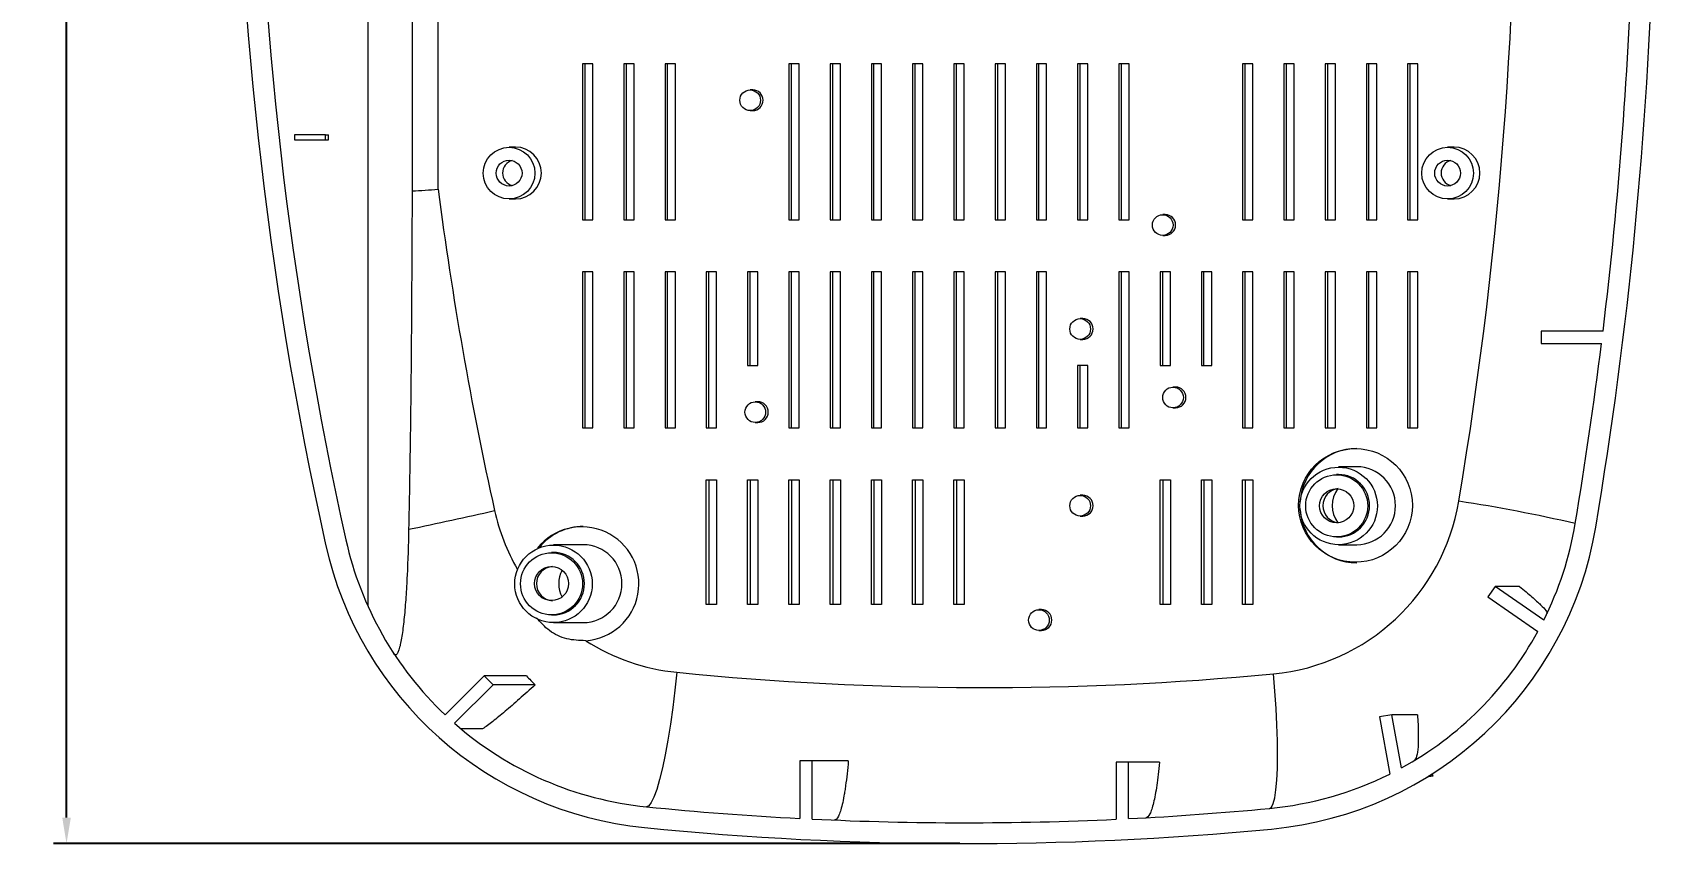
# Model space of a CAD drawing. Header units: inches. Extents: x 2104 to 4248, y 410 to 955.
# Drawn here: x 3841.5 to 3997.4, y 651.6 to 729.7 of the extents above; entities that cross this region are included whole.
import ezdxf

# ---------------------------------------------------------------- set-up
doc = ezdxf.new("R2010")
doc.units = ezdxf.units.IN
doc.styles.add('SLDTEXTSTYLE2', font='TXT', dxfattribs={"width": 0.6, "bigfont": 'bigfont'})
doc.dimstyles.new('5', dxfattribs={"dimtxt": 5, "dimasz": 2.5, "dimexe": 1.25, "dimexo": 0.625, "dimtad": 0, "dimzin": 12, "dimtxsty": 'SLDTEXTSTYLE2', "dimcen": 2.5, "dimclrd": 3, "dimclre": 3, "dimclrt": 256, "dimadec": 0, "dimazin": 0, "dimtfac": 1, "dimtmove": 0, "dimatfit": 3, "dimfxl": 1, "dimarcsym": 0})

# ---------------------------------------------------------------- blocks, each defined once
blk = doc.blocks.new('*D61')
at = {"color": 3, "lineweight": -2}
for p, q in [((3928.58, 866.63), (3843.49, 866.63)), ((3844.74, 864.13), (3844.74, 763.25)), ((3844.74, 654.13), (3844.74, 755)), ((3930.67, 651.63), (3843.49, 651.63))]:
    blk.add_line(p, q, dxfattribs=at)
at = {"color": 3}
for points in [[(3844.33, 864.13), (3845.16, 864.13), (3844.74, 866.63)], [(3844.33, 654.13), (3845.16, 654.13), (3844.74, 651.63)]]:
    blk.add_solid(points, dxfattribs=at)
at = {"layer": 'Defpoints', "color": 0}
for p in [(3929.2, 866.63), (3844.74, 651.63), (3931.29, 651.63)]:
    blk.add_point(p, dxfattribs=at)
at = {"insert": (3844.74, 759.13), "char_height": 5, "attachment_point": 5, "rotation": 90, "style": 'SLDTEXTSTYLE2'}
blk.add_mtext('215', dxfattribs=at)

msp = doc.modelspace()

# ---------------------------------------------------------------- linework, layer by layer
at = {"color": 7, "linetype": 'Continuous', "lineweight": 15}
for p, q in [((3873.718, 843.81), (3873.718, 674.497)), ((3877.985, 803.859), (3877.985, 714.399)), ((3880.496, 714.561), (3880.496, 803.697)), ((3895.379, 726.629), (3894.387, 726.629)), ((3894.387, 726.629), (3894.387, 711.629)), ((3894.636, 711.629), (3894.636, 726.629)), ((3895.379, 711.629), (3895.379, 726.629)), ((3899.348, 726.629), (3898.355, 726.629)), ((3898.355, 726.629), (3898.355, 711.629)), ((3898.605, 711.629), (3898.605, 726.629)), ((3899.348, 711.629), (3899.348, 726.629)), ((3903.316, 726.629), (3902.324, 726.629)), ((3902.324, 726.629), (3902.324, 711.629)), ((3902.573, 711.629), (3902.573, 726.629)), ((3903.316, 711.629), (3903.316, 726.629)), ((3915.223, 726.629), (3914.231, 726.629)), ((3914.231, 726.629), (3914.231, 711.629)), ((3914.48, 711.629), (3914.48, 726.629)), ((3915.223, 711.629), (3915.223, 726.629)), ((3919.192, 726.629), (3918.2, 726.629)), ((3918.2, 726.629), (3918.2, 711.629)), ((3918.449, 711.629), (3918.449, 726.629)), ((3919.192, 711.629), (3919.192, 726.629)), ((3923.161, 726.629), (3922.169, 726.629)), ((3922.169, 726.629), (3922.169, 711.629)), ((3922.418, 711.629), (3922.418, 726.629)), ((3923.161, 711.629), (3923.161, 726.629)), ((3927.13, 726.629), (3926.137, 726.629)), ((3926.137, 726.629), (3926.137, 711.629)), ((3926.387, 711.629), (3926.387, 726.629)), ((3927.13, 711.629), (3927.13, 726.629)), ((3931.098, 726.629), (3930.106, 726.629)), ((3930.106, 726.629), (3930.106, 711.629)), ((3930.355, 711.629), (3930.355, 726.629)), ((3931.098, 711.629), (3931.098, 726.629)), ((3935.067, 726.629), (3934.075, 726.629)), ((3934.075, 726.629), (3934.075, 711.629)), ((3934.324, 711.629), (3934.324, 726.629)), ((3935.067, 711.629), (3935.067, 726.629)), ((3939.036, 726.629), (3938.044, 726.629)), ((3938.044, 726.629), (3938.044, 711.629)), ((3938.293, 711.629), (3938.293, 726.629)), ((3939.036, 711.629), (3939.036, 726.629)), ((3943.005, 726.629), (3942.013, 726.629)), ((3942.013, 726.629), (3942.013, 711.629)), ((3942.262, 711.629), (3942.262, 726.629)), ((3943.005, 711.629), (3943.005, 726.629)), ((3946.974, 726.629), (3945.982, 726.629)), ((3945.982, 726.629), (3945.982, 711.629)), ((3946.231, 711.629), (3946.231, 726.629)), ((3946.974, 711.629), (3946.974, 726.629)), ((3958.88, 726.629), (3957.888, 726.629)), ((3957.888, 726.629), (3957.888, 711.629)), ((3958.137, 711.629), (3958.137, 726.629)), ((3958.88, 711.629), (3958.88, 726.629)), ((3962.849, 726.629), (3961.857, 726.629)), ((3961.857, 726.629), (3961.857, 711.629)), ((3962.106, 711.629), (3962.106, 726.629)), ((3962.849, 711.629), (3962.849, 726.629)), ((3966.818, 726.629), (3965.826, 726.629)), ((3965.826, 726.629), (3965.826, 711.629)), ((3966.075, 711.629), (3966.075, 726.629)), ((3966.818, 711.629), (3966.818, 726.629)), ((3970.787, 726.629), (3969.795, 726.629)), ((3969.795, 726.629), (3969.795, 711.629)), ((3970.044, 711.629), (3970.044, 726.629)), ((3970.787, 711.629), (3970.787, 726.629)), ((3974.756, 726.629), (3973.764, 726.629)), ((3973.764, 726.629), (3973.764, 711.629)), ((3974.013, 711.629), (3974.013, 726.629)), ((3974.756, 711.629), (3974.756, 726.629)), ((3910.758, 724.129), (3910.509, 724.129)), ((3910.509, 722.129), (3910.758, 722.129)), ((3869.646, 719.816), (3866.669, 719.816)), ((3866.669, 719.816), (3866.669, 719.316)), ((3866.669, 719.316), (3869.646, 719.316)), ((3869.646, 719.316), (3869.646, 719.816)), ((3869.646, 719.816), (3869.957, 719.816)), ((3869.646, 719.316), (3869.957, 719.316)), ((3869.957, 719.316), (3869.957, 719.816)), ((3887.937, 718.629), (3887.314, 718.629)), ((3978.229, 718.629), (3977.606, 718.629)), ((3887.314, 713.629), (3887.937, 713.629)), ((3977.606, 713.629), (3978.229, 713.629)), ((3894.387, 711.629), (3895.379, 711.629)), ((3898.355, 711.629), (3899.348, 711.629)), ((3902.324, 711.629), (3903.316, 711.629)), ((3914.231, 711.629), (3915.223, 711.629)), ((3918.2, 711.629), (3919.192, 711.629)), ((3922.169, 711.629), (3923.161, 711.629)), ((3926.137, 711.629), (3927.13, 711.629)), ((3930.106, 711.629), (3931.098, 711.629)), ((3934.075, 711.629), (3935.067, 711.629)), ((3938.044, 711.629), (3939.036, 711.629)), ((3942.013, 711.629), (3943.005, 711.629)), ((3945.982, 711.629), (3946.974, 711.629)), ((3950.447, 712.129), (3950.198, 712.129)), ((3957.888, 711.629), (3958.88, 711.629)), ((3961.857, 711.629), (3962.849, 711.629)), ((3965.826, 711.629), (3966.818, 711.629)), ((3969.795, 711.629), (3970.787, 711.629)), ((3973.764, 711.629), (3974.756, 711.629)), ((3950.198, 710.129), (3950.447, 710.129)), ((3895.379, 706.629), (3894.387, 706.629)), ((3894.387, 706.629), (3894.387, 691.629)), ((3894.636, 691.629), (3894.636, 706.629)), ((3895.379, 691.629), (3895.379, 706.629)), ((3899.348, 706.629), (3898.355, 706.629)), ((3898.355, 706.629), (3898.355, 691.629)), ((3898.605, 691.629), (3898.605, 706.629)), ((3899.348, 691.629), (3899.348, 706.629)), ((3903.316, 706.629), (3902.324, 706.629)), ((3902.324, 706.629), (3902.324, 691.629)), ((3902.573, 691.629), (3902.573, 706.629)), ((3903.316, 691.629), (3903.316, 706.629)), ((3907.285, 706.629), (3906.293, 706.629)), ((3906.293, 706.629), (3906.293, 691.629)), ((3906.542, 691.629), (3906.542, 706.629)), ((3907.285, 691.629), (3907.285, 706.629)), ((3911.254, 706.629), (3910.262, 706.629)), ((3910.262, 706.629), (3910.262, 697.629)), ((3910.511, 697.629), (3910.511, 706.629)), ((3911.254, 697.629), (3911.254, 706.629)), ((3915.223, 706.629), (3914.231, 706.629)), ((3914.231, 706.629), (3914.231, 691.629)), ((3914.48, 691.629), (3914.48, 706.629)), ((3915.223, 691.629), (3915.223, 706.629)), ((3919.192, 706.629), (3918.2, 706.629)), ((3918.2, 706.629), (3918.2, 691.629)), ((3918.449, 691.629), (3918.449, 706.629)), ((3919.192, 691.629), (3919.192, 706.629)), ((3923.161, 706.629), (3922.169, 706.629)), ((3922.169, 706.629), (3922.169, 691.629)), ((3922.418, 691.629), (3922.418, 706.629)), ((3923.161, 691.629), (3923.161, 706.629)), ((3927.13, 706.629), (3926.137, 706.629)), ((3926.137, 706.629), (3926.137, 691.629)), ((3926.387, 691.629), (3926.387, 706.629)), ((3927.13, 691.629), (3927.13, 706.629)), ((3931.098, 706.629), (3930.106, 706.629)), ((3930.106, 706.629), (3930.106, 691.629)), ((3930.355, 691.629), (3930.355, 706.629)), ((3931.098, 691.629), (3931.098, 706.629)), ((3935.067, 706.629), (3934.075, 706.629)), ((3934.075, 706.629), (3934.075, 691.629)), ((3934.324, 691.629), (3934.324, 706.629)), ((3935.067, 691.629), (3935.067, 706.629)), ((3939.036, 706.629), (3938.044, 706.629)), ((3938.044, 706.629), (3938.044, 691.629)), ((3938.293, 691.629), (3938.293, 706.629)), ((3939.036, 691.629), (3939.036, 706.629)), ((3946.974, 706.629), (3945.982, 706.629)), ((3945.982, 706.629), (3945.982, 691.629)), ((3946.231, 691.629), (3946.231, 706.629)), ((3946.974, 691.629), (3946.974, 706.629)), ((3950.943, 706.629), (3949.951, 706.629)), ((3949.951, 706.629), (3949.951, 697.629)), ((3950.2, 697.629), (3950.2, 706.629)), ((3950.943, 697.629), (3950.943, 706.629)), ((3954.912, 706.629), (3953.919, 706.629)), ((3953.919, 706.629), (3953.919, 697.629)), ((3954.169, 697.629), (3954.169, 706.629)), ((3954.912, 697.629), (3954.912, 706.629)), ((3958.88, 706.629), (3957.888, 706.629)), ((3957.888, 706.629), (3957.888, 691.629)), ((3958.137, 691.629), (3958.137, 706.629)), ((3958.88, 691.629), (3958.88, 706.629)), ((3962.849, 706.629), (3961.857, 706.629)), ((3961.857, 706.629), (3961.857, 691.629)), ((3962.106, 691.629), (3962.106, 706.629)), ((3962.849, 691.629), (3962.849, 706.629)), ((3966.818, 706.629), (3965.826, 706.629)), ((3965.826, 706.629), (3965.826, 691.629)), ((3966.075, 691.629), (3966.075, 706.629)), ((3966.818, 691.629), (3966.818, 706.629)), ((3970.787, 706.629), (3969.795, 706.629)), ((3969.795, 706.629), (3969.795, 691.629)), ((3970.044, 691.629), (3970.044, 706.629)), ((3970.787, 691.629), (3970.787, 706.629)), ((3974.756, 706.629), (3973.764, 706.629)), ((3973.764, 706.629), (3973.764, 691.629)), ((3974.013, 691.629), (3974.013, 706.629)), ((3974.756, 691.629), (3974.756, 706.629)), ((3942.509, 702.129), (3942.26, 702.129)), ((3986.611, 700.918), (3986.611, 699.718)), ((3992.563, 700.918), (3986.611, 700.918)), ((3942.26, 700.129), (3942.509, 700.129)), ((3986.611, 699.718), (3992.415, 699.718)), ((3910.262, 697.629), (3911.254, 697.629)), ((3943.005, 697.629), (3942.013, 697.629)), ((3942.013, 697.629), (3942.013, 691.629)), ((3942.262, 691.629), (3942.262, 697.629)), ((3943.005, 691.629), (3943.005, 697.629)), ((3949.951, 697.629), (3950.943, 697.629)), ((3953.919, 697.629), (3954.912, 697.629)), ((3911.254, 694.129), (3911.005, 694.129)), ((3951.439, 695.543), (3951.19, 695.543)), ((3951.19, 693.543), (3951.439, 693.543)), ((3894.387, 691.629), (3895.379, 691.629)), ((3898.355, 691.629), (3899.348, 691.629)), ((3902.324, 691.629), (3903.316, 691.629)), ((3906.293, 691.629), (3907.285, 691.629)), ((3911.005, 692.129), (3911.254, 692.129)), ((3914.231, 691.629), (3915.223, 691.629)), ((3918.2, 691.629), (3919.192, 691.629)), ((3922.169, 691.629), (3923.161, 691.629)), ((3926.137, 691.629), (3927.13, 691.629)), ((3930.106, 691.629), (3931.098, 691.629)), ((3934.075, 691.629), (3935.067, 691.629)), ((3938.044, 691.629), (3939.036, 691.629)), ((3942.013, 691.629), (3943.005, 691.629)), ((3945.982, 691.629), (3946.974, 691.629)), ((3957.888, 691.629), (3958.88, 691.629)), ((3961.857, 691.629), (3962.849, 691.629)), ((3965.826, 691.629), (3966.818, 691.629)), ((3969.795, 691.629), (3970.787, 691.629)), ((3973.764, 691.629), (3974.756, 691.629)), ((3968.865, 687.879), (3967.121, 687.879)), ((3906.293, 686.629), (3907.285, 686.629)), ((3906.293, 674.629), (3906.293, 686.629)), ((3906.542, 686.629), (3906.542, 674.629)), ((3907.285, 686.629), (3907.285, 674.629)), ((3910.262, 686.629), (3911.254, 686.629)), ((3910.262, 674.629), (3910.262, 686.629)), ((3910.511, 686.629), (3910.511, 674.629)), ((3911.254, 686.629), (3911.254, 674.629)), ((3914.231, 686.629), (3915.223, 686.629)), ((3914.231, 674.629), (3914.231, 686.629)), ((3914.48, 686.629), (3914.48, 674.629)), ((3915.223, 686.629), (3915.223, 674.629)), ((3918.2, 686.629), (3919.192, 686.629)), ((3918.2, 674.629), (3918.2, 686.629)), ((3918.449, 686.629), (3918.449, 674.629)), ((3919.192, 686.629), (3919.192, 674.629)), ((3922.169, 686.629), (3923.161, 686.629)), ((3922.169, 674.629), (3922.169, 686.629)), ((3922.418, 686.629), (3922.418, 674.629)), ((3923.161, 686.629), (3923.161, 674.629)), ((3926.137, 686.629), (3927.13, 686.629)), ((3926.137, 674.629), (3926.137, 686.629)), ((3926.387, 686.629), (3926.387, 674.629)), ((3927.13, 686.629), (3927.13, 674.629)), ((3930.106, 686.629), (3931.098, 686.629)), ((3930.106, 674.629), (3930.106, 686.629)), ((3930.355, 686.629), (3930.355, 674.629)), ((3931.098, 686.629), (3931.098, 674.629)), ((3949.951, 686.629), (3950.943, 686.629)), ((3949.951, 674.629), (3949.951, 686.629)), ((3950.2, 686.629), (3950.2, 674.629)), ((3950.943, 686.629), (3950.943, 674.629)), ((3953.919, 686.629), (3954.912, 686.629)), ((3953.919, 674.629), (3953.919, 686.629)), ((3954.169, 686.629), (3954.169, 674.629)), ((3954.912, 686.629), (3954.912, 674.629)), ((3957.888, 686.629), (3958.88, 686.629)), ((3957.888, 674.629), (3957.888, 686.629)), ((3958.137, 686.629), (3958.137, 674.629)), ((3958.88, 686.629), (3958.88, 674.629)), ((3967.121, 687.129), (3966.935, 687.129)), ((3942.509, 685.129), (3942.26, 685.129)), ((3942.26, 683.129), (3942.509, 683.129)), ((3894.449, 680.379), (3891.584, 680.379)), ((3966.935, 681.129), (3967.121, 681.129)), ((3967.121, 680.379), (3968.865, 680.379)), ((3891.584, 679.629), (3891.398, 679.629)), ((3982.186, 676.36), (3981.492, 675.377)), ((3981.492, 675.377), (3986.298, 672.038)), ((3986.86, 673.112), (3982.186, 676.36)), ((3984.526, 676.36), (3982.186, 676.36)), ((3907.285, 674.629), (3906.293, 674.629)), ((3911.254, 674.629), (3910.262, 674.629)), ((3915.223, 674.629), (3914.231, 674.629)), ((3919.192, 674.629), (3918.2, 674.629)), ((3923.161, 674.629), (3922.169, 674.629)), ((3927.13, 674.629), (3926.137, 674.629)), ((3931.098, 674.629), (3930.106, 674.629)), ((3938.54, 674.129), (3938.291, 674.129)), ((3950.943, 674.629), (3949.951, 674.629)), ((3954.912, 674.629), (3953.919, 674.629)), ((3958.88, 674.629), (3957.888, 674.629)), ((3891.398, 673.629), (3891.584, 673.629)), ((3891.584, 672.879), (3894.449, 672.879)), ((3938.291, 672.129), (3938.54, 672.129)), ((3884.933, 667.749), (3881.168, 664.012)), ((3885.788, 666.9), (3884.933, 667.749)), ((3888.987, 667.749), (3884.933, 667.749)), ((3882.06, 663.2), (3885.788, 666.9)), ((3889.819, 666.9), (3885.788, 666.9)), ((3972.259, 664.02), (3971.068, 663.812)), ((3971.068, 663.812), (3972.044, 658.32)), ((3973.168, 658.907), (3972.259, 664.02)), ((3974.71, 664.02), (3972.259, 664.02)), ((3884.775, 662.657), (3882.694, 662.657)), ((3915.275, 659.602), (3915.275, 654.045)), ((3916.485, 659.602), (3915.275, 659.602)), ((3916.485, 653.984), (3916.485, 659.602)), ((3919.954, 659.602), (3916.485, 659.602)), ((3945.712, 659.452), (3945.712, 653.966)), ((3946.922, 659.452), (3945.712, 659.452)), ((3946.922, 654.025), (3946.922, 659.452)), ((3949.885, 659.452), (3946.922, 659.452)), ((3976.135, 658.338), (3976.175, 658.111)), ((3976.175, 658.111), (3975.611, 658.011)), ((3976.175, 658.111), (3975.774, 658.111))]:
    msp.add_line(p, q, dxfattribs=at)
at = {"color": 7, "linetype": 'Continuous', "lineweight": 15, "flags": 128}
for points in [[(3903.452, 668.102), (3903.27, 666.4), (3903.063, 664.728), (3902.835, 663.114), (3902.589, 661.587), (3902.33, 660.174), (3902.063, 658.898), (3901.791, 657.782), (3901.52, 656.845), (3901.255, 656.105), (3901, 655.572), (3900.759, 655.258), (3900.537, 655.166)], [(3960.464, 655.012), (3960.661, 655.141), (3960.835, 655.486), (3960.981, 656.041), (3961.098, 656.796), (3961.184, 657.74), (3961.236, 658.856), (3961.255, 660.125), (3961.24, 661.526), (3961.191, 663.036), (3961.109, 664.628), (3960.996, 666.277), (3960.853, 667.954)]]:
    msp.add_lwpolyline(points, dxfattribs=at)
at = {"color": 7, "linetype": 'Continuous', "lineweight": 15}
for centre, radius in [((3910.511, 723.124), 0.995), ((3887.318, 716.115), 2.486), ((3977.61, 716.115), 2.486), ((3887.317, 716.123), 1.244), ((3977.608, 716.123), 1.244), ((3950.2, 711.124), 0.995), ((3942.262, 701.124), 0.995), ((3911.007, 693.124), 0.995), ((3951.192, 694.538), 0.995), ((3968.746, 684.158), 5.47), ((3967.126, 684.107), 3.729), ((3966.939, 684.113), 2.984), ((3942.262, 684.124), 0.995), ((3966.932, 684.12), 1.641), ((3891.589, 676.607), 3.729), ((3891.402, 676.613), 2.984), ((3891.401, 676.638), 1.641), ((3938.293, 673.124), 0.995)]:
    msp.add_circle(centre, radius, dxfattribs=at)
for centre, radius, start, end in [((3582.962, 750.916), 401.248, 350.48049, 12.03155), ((4223.216, 759.129), 362.212, 180, 192.55476), ((4223.216, 759.129), 360.212, 180.53484, 192.55476), ((3581.343, 750.916), 416.248, 350.48049, 358.37743), ((3581.343, 750.916), 414.248, 353.06775, 358.37148), ((3910.753, 723.129), 1, 270.3006, 89.6994), ((3887.923, 716.129), 2.5, 270.32701, 89.67299), ((3978.214, 716.129), 2.5, 270.32701, 89.67299), ((3887.947, 716.129), 1.252, 104.88771, 255.11229), ((3978.239, 716.129), 1.252, 104.88771, 255.11229), ((4224.835, 759.129), 347.212, 187.37479, 192.55476), ((3950.44, 711.129), 1, 270.36039, 89.63961), ((3942.504, 701.129), 1, 270.3006, 89.6994), ((3581.343, 750.916), 414.248, 350.48049, 352.90053), ((3911.249, 693.129), 1, 270.3006, 89.6994), ((3951.433, 694.543), 1, 270.36039, 89.63961), ((3968.886, 684.152), 5.477, 90.2207, 175.92321), ((3968.842, 684.129), 3.75, 270.34617, 89.65383), ((3967.103, 684.129), 3, 270.35223, 89.64777), ((3942.503, 684.129), 1, 270.36039, 89.63961), ((3967.256, 684.129), 1.651, 95.77779, 264.22221), ((3969.276, 684.129), 2.766, 143.69806, 216.30194), ((3791.221, 1101.355), 428.303, 281.64265, 282.77464), ((3958.96, 687.864), 20, 275.42949, 350.48049), ((3968.883, 684.102), 5.474, 184.04765, 269.80844), ((3957.097, 541.823), 144.356, 76.87114, 81.39957), ((3894.324, 676.612), 5.483, 273.83514, 141.26538), ((3894.455, 676.686), 5.442, 90.06035, 140.83722), ((3957.341, 687.864), 35, 275.42949, 350.48049), ((3957.341, 687.864), 33, 333.44696, 350.48049), ((3903.828, 688.002), 35, 192.55476, 264.27526), ((3903.828, 688.002), 33, 192.55476, 226.63167), ((3894.426, 676.629), 3.75, 270.34617, 89.65383), ((3891.566, 676.629), 3, 270.35223, 89.64777), ((3891.594, 676.629), 1.651, 93.59295, 266.40705), ((3894.862, 676.629), 2.768, 152.14665, 207.85335), ((3938.535, 673.129), 1, 270.3006, 89.6994), ((3905.447, 688.002), 20, 237.46213, 264.27526), ((3957.341, 687.864), 33, 298.6587, 331.3415), ((3932.91, 961.942), 295.313, 264.27526, 275.42949), ((3903.828, 688.002), 33, 228.72609, 264.27526), ((3957.341, 687.864), 33, 275.42949, 296.45758), ((3931.291, 961.942), 308.313, 264.27526, 267.02243), ((3931.291, 961.942), 308.313, 267.24746, 272.68103), ((3931.291, 961.942), 308.313, 272.90606, 275.42949), ((3931.291, 961.942), 310.313, 264.27526, 275.42949)]:
    msp.add_arc(centre, radius, start, end, dxfattribs=at)
at = {"color": 8, "linetype": 'Continuous', "lineweight": 15}
msp.add_arc((3905.447, 688.002), 20, 192.55476, 209.98322, dxfattribs=at)
at = {"color": 7, "linetype": 'Continuous', "lineweight": 15}
for points, knots in [([(3877.985, 714.399), (3877.968, 708.955), (3877.941, 703.516), (3877.867, 695.374), (3877.837, 692.663), (3877.761, 687.25), (3877.714, 684.549), (3877.655, 681.865)], [0, 0, 0, 0, 0.5, 0.5, 0.75, 0.75, 1, 1, 1, 1]), ([(3877.985, 714.399), (3878.404, 714.426), (3878.823, 714.452), (3879.66, 714.506), (3880.08, 714.534), (3880.496, 714.561)], [0, 0, 0, 0, 0.5, 0.5, 1, 1, 1, 1]), ([(3877.655, 681.865), (3877.622, 680.347), (3877.574, 678.865), (3877.489, 677.08), (3877.471, 676.726), (3877.431, 676.026), (3877.41, 675.679), (3877.341, 674.661), (3877.289, 674.014), (3877.201, 673.105), (3877.169, 672.812), (3877.103, 672.252), (3877.068, 671.989), (3876.958, 671.254), (3876.879, 670.835), (3876.747, 670.341), (3876.702, 670.203), (3876.61, 669.983), (3876.564, 669.902), (3876.468, 669.798), (3876.419, 669.778), (3876.323, 669.799), (3876.275, 669.841), (3876.227, 669.914)], [0, 0, 0, 0, 0.25, 0.25, 0.3125, 0.3125, 0.375, 0.375, 0.5, 0.5, 0.5625, 0.5625, 0.625, 0.625, 0.75, 0.75, 0.8125, 0.8125, 0.875, 0.875, 0.9375, 0.9375, 1, 1, 1, 1]), ([(3984.526, 676.36), (3984.973, 675.998), (3985.366, 675.67), (3985.875, 675.227), (3986.032, 675.088), (3986.317, 674.827), (3986.447, 674.704), (3986.787, 674.369), (3986.952, 674.187), (3987.157, 673.906), (3987.197, 673.807), (3987.172, 673.753)], [0, 0, 0, 0, 0.25, 0.25, 0.375, 0.375, 0.5, 0.5, 0.75, 0.75, 1, 1, 1, 1]), ([(3894.69, 671.141), (3894.076, 671.162), (3892.847, 671.203), (3891.147, 671.998), (3890.351, 672.898), (3889.963, 673.337)], [0, 0, 0, 0, 0.3390424, 0.6780366, 1, 1, 1, 1]), ([(3889.819, 666.9), (3889.294, 666.417), (3888.793, 665.964), (3888.073, 665.327), (3887.839, 665.122), (3887.381, 664.727), (3887.157, 664.535), (3886.508, 663.99), (3886.112, 663.667), (3885.39, 663.102), (3885.064, 662.859), (3884.775, 662.657)], [0, 0, 0, 0, 0.25, 0.25, 0.375, 0.375, 0.5, 0.5, 0.75, 0.75, 1, 1, 1, 1]), ([(3974.71, 664.02), (3974.753, 663.386), (3974.779, 662.811), (3974.792, 662.041), (3974.793, 661.799), (3974.784, 661.347), (3974.776, 661.136), (3974.736, 660.567), (3974.693, 660.264), (3974.571, 659.816), (3974.492, 659.671), (3974.397, 659.614)], [0, 0, 0, 0, 0.25, 0.25, 0.375, 0.375, 0.5, 0.5, 0.75, 0.75, 1, 1, 1, 1]), ([(3919.954, 659.602), (3919.879, 658.715), (3919.792, 657.919), (3919.669, 657.034), (3919.644, 656.863), (3919.592, 656.532), (3919.565, 656.371), (3919.483, 655.914), (3919.427, 655.639), (3919.31, 655.146), (3919.25, 654.927), (3919.127, 654.55), (3919.063, 654.389), (3918.87, 654.01), (3918.738, 653.884), (3918.605, 653.89)], [0, 0, 0, 0, 0.25, 0.25, 0.3125, 0.3125, 0.375, 0.375, 0.5, 0.5, 0.625, 0.625, 0.75, 0.75, 1, 1, 1, 1]), ([(3949.885, 659.452), (3949.81, 658.629), (3949.725, 657.891), (3949.582, 656.909), (3949.532, 656.601), (3949.427, 656.034), (3949.373, 655.778), (3949.261, 655.319), (3949.204, 655.115), (3949.086, 654.762), (3949.026, 654.611), (3948.841, 654.247), (3948.716, 654.122), (3948.589, 654.114)], [0, 0, 0, 0, 0.25, 0.25, 0.375, 0.375, 0.5, 0.5, 0.625, 0.625, 0.75, 0.75, 1, 1, 1, 1])]:
    msp.add_open_spline(points, degree=3, knots=knots, dxfattribs=at)
msp.add_open_spline([(3888.987, 667.749), (3889.265, 667.465), (3889.542, 667.183), (3889.819, 666.9)], degree=3, dxfattribs=at)

# ---------------------------------------------------------------- dimensions: what is measured, and where the dimension line sits
dim = msp.add_linear_dim(base=(3844.742, 651.629), p1=(3929.204, 866.629), p2=(3931.291, 651.629), angle=90, dimstyle='5')
dim.commit()
dim.dimension.update_dxf_attribs({"geometry": '*D61', "text_midpoint": (3844.742, 759.129)})

doc.saveas('drawing.dxf')
